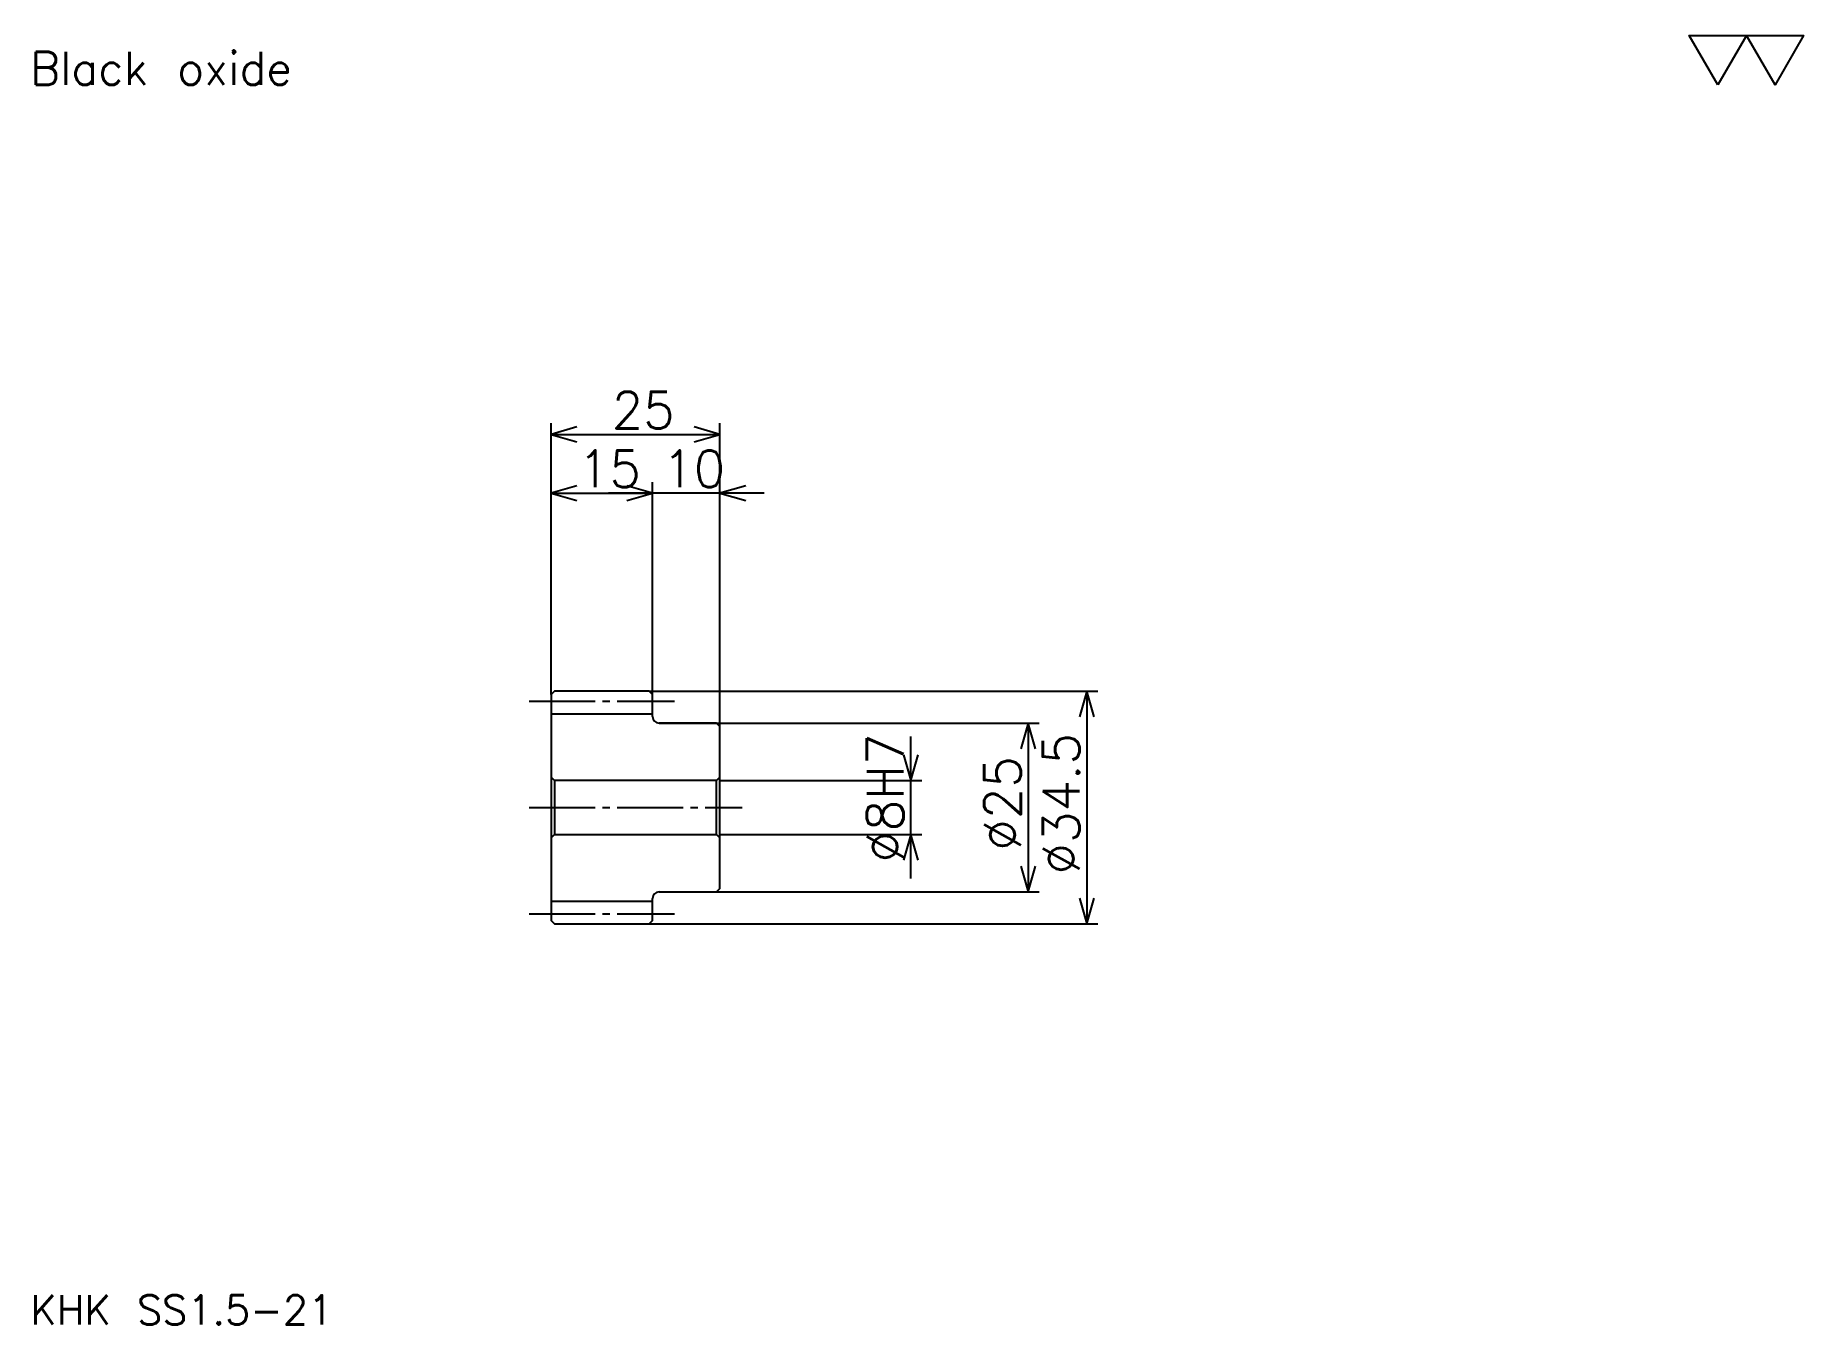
# Model space of a CAD drawing. Extents: x 12 to 274, y 12 to 203.
import ezdxf

# ---------------------------------------------------------------- set-up
doc = ezdxf.new("R2010")
doc.units = 0
doc.linetypes.add('DASHDOT', pattern=[13.04348, 9.782609, -1.086957, 1.086957, -1.086957])
doc.layers.get('0').update_dxf_attribs({"linetype": 'CONTINUOUS'})
doc.layers.add('DASHDOT', color=6, linetype='DASHDOT')
doc.styles.add('KANJI', font='TXT', dxfattribs={"bigfont": 'BIGFONT'})

msp = doc.modelspace()

# ---------------------------------------------------------------- linework, layer by layer
at = {"color": 5}
for p, q in [((88.043472, 105.83696), (88.043472, 145.51088)), ((113.043472, 105.83696), (113.043472, 145.51088)), ((88.043472, 143.880432), (113.043472, 143.880432)), ((103.043472, 105.83696), (103.043472, 136.815216)), ((88.043472, 135.184784), (103.043472, 135.184784)), ((119.565216, 135.184784), (96.521736, 135.184784)), ((88.043472, 105.33696), (88.043472, 105.83696)), ((102.543472, 105.83696), (113.043472, 105.83696)), ((103.043472, 105.33696), (103.043472, 105.83696)), ((113.043472, 105.83696), (169.021729, 105.83696)), ((113.043472, 100.58696), (113.043472, 105.83696)), ((167.391296, 105.83696), (167.391296, 71.33696)), ((104.043472, 101.08696), (113.043472, 101.08696)), ((113.043472, 101.08696), (160.32608, 101.08696)), ((158.695648, 101.08696), (158.695648, 76.08696)), ((141.304352, 78.065224), (141.304352, 99.108696)), ((113.043472, 92.58696), (142.934784, 92.58696)), ((113.043472, 84.58696), (142.934784, 84.58696)), ((104.043472, 76.08696), (113.043472, 76.08696)), ((113.043472, 76.08696), (160.32608, 76.08696)), ((102.543472, 71.33696), (113.043472, 71.33696)), ((113.043472, 71.33696), (169.021729, 71.33696))]:
    msp.add_line(p, q, dxfattribs=at)
at = {"color": 4}
for p, q in [((88.043472, 102.46196), (103.043472, 102.46196)), ((88.543472, 92.58696), (88.543472, 84.58696)), ((112.543472, 92.58696), (113.043472, 93.08696)), ((112.543472, 84.58696), (113.043472, 84.08696)), ((88.043472, 74.71196), (103.043472, 74.71196))]:
    msp.add_line(p, q, dxfattribs=at)
at = {"color": 7}
msp.add_lwpolyline([(260.869568, 195.652176), (256.630432, 203), (273.586975, 203), (269.347839, 195.652176), (265.108704, 203), (260.869568, 195.652176)], dxfattribs=at)
at = {"color": 5}
for points in [[(91.847816, 144.967392), (88.043472, 143.880432), (91.847816, 142.793488)], [(109.23912, 142.793488), (113.043472, 143.880432), (109.23912, 144.967392)], [(91.847816, 136.271744), (88.043472, 135.184784), (91.847816, 134.097824)], [(99.23912, 134.097824), (103.043472, 135.184784), (99.23912, 136.271744)], [(99.23912, 134.097824), (103.043472, 135.184784), (99.23912, 136.271744)], [(116.847824, 136.271744), (113.043472, 135.184784), (116.847824, 134.097824)], [(168.478256, 102.032608), (167.391296, 105.83696), (166.304337, 102.032608)], [(159.782608, 97.282608), (158.695648, 101.08696), (157.608688, 97.282608)], [(140.217392, 96.391312), (141.304352, 92.58696), (142.391296, 96.391312)], [(142.391296, 80.782608), (141.304352, 84.58696), (140.217392, 80.782608)], [(157.608688, 79.891312), (158.695648, 76.08696), (159.782608, 79.891312)], [(166.304337, 75.141312), (167.391296, 71.33696), (168.478256, 75.141312)]]:
    msp.add_lwpolyline(points, dxfattribs=at)
at = {"color": 4}
for points in [[(103.043472, 102.08696), (103.043472, 105.33696), (102.543472, 105.83696), (88.543472, 105.83696), (88.043472, 105.33696), (88.043472, 84.08696)], [(104.043472, 76.08696), (112.543472, 76.08696), (113.043472, 76.58696), (113.043472, 100.58696), (112.543472, 101.08696), (104.043472, 101.08696)], [(88.043472, 84.08696), (88.543472, 84.58696), (112.543472, 84.58696), (112.543472, 92.58696), (88.543472, 92.58696), (88.043472, 93.08696)], [(88.043472, 84.08696), (88.043472, 71.83696), (88.543472, 71.33696), (102.543472, 71.33696), (103.043472, 71.83696), (103.043472, 75.08696)]]:
    msp.add_lwpolyline(points, dxfattribs=at)
for centre, start, end in [((104.043472, 102.08696), 180, 270), ((104.043472, 75.08696), 90, 180)]:
    msp.add_arc(centre, 1, start, end, dxfattribs=at)
at = {"layer": 'DASHDOT', "color": 7}
for p, q in [((84.7826, 104.33696), (106.304344, 104.33696)), ((84.7826, 88.58696), (116.304344, 88.58696)), ((84.7826, 72.83696), (106.304344, 72.83696))]:
    msp.add_line(p, q, dxfattribs=at)

# ---------------------------------------------------------------- texts
at = {"color": 7, "style": 'KANJI'}
for s, height, p in [('Black oxide', 4.891304, (10.869565, 195.652176)), ('25', 5.434783, (97.010864, 144.75)), ('15', 5.434783, (92.010864, 136.054352)), ('10', 5.434783, (104.510864, 136.054352)), ('KHK SS1.5-21', 4.347826, (10.869565, 11.956522))]:
    msp.add_text(s, height=height, dxfattribs=at).set_placement(p)
for s, p in [('%%c8H7', (140.217392, 80.434784)), ('%%c34.5', (166.304337, 78.66848)), ('%%c25', (157.608688, 82.201088))]:
    msp.add_text(s, height=5.434783, rotation=90, dxfattribs=at).set_placement(p)

doc.saveas('drawing.dxf')
